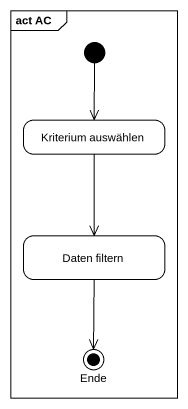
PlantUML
@startuml
mainframe act AC
hide empty description
state "Kriterium auswählen" as Kriterium_auswählen
state "Daten filtern" as Daten_filtern
state Ende <<end>>
[*] --> Kriterium_auswählen
Kriterium_auswählen --> Daten_filtern
Daten_filtern --> Ende
@enduml
